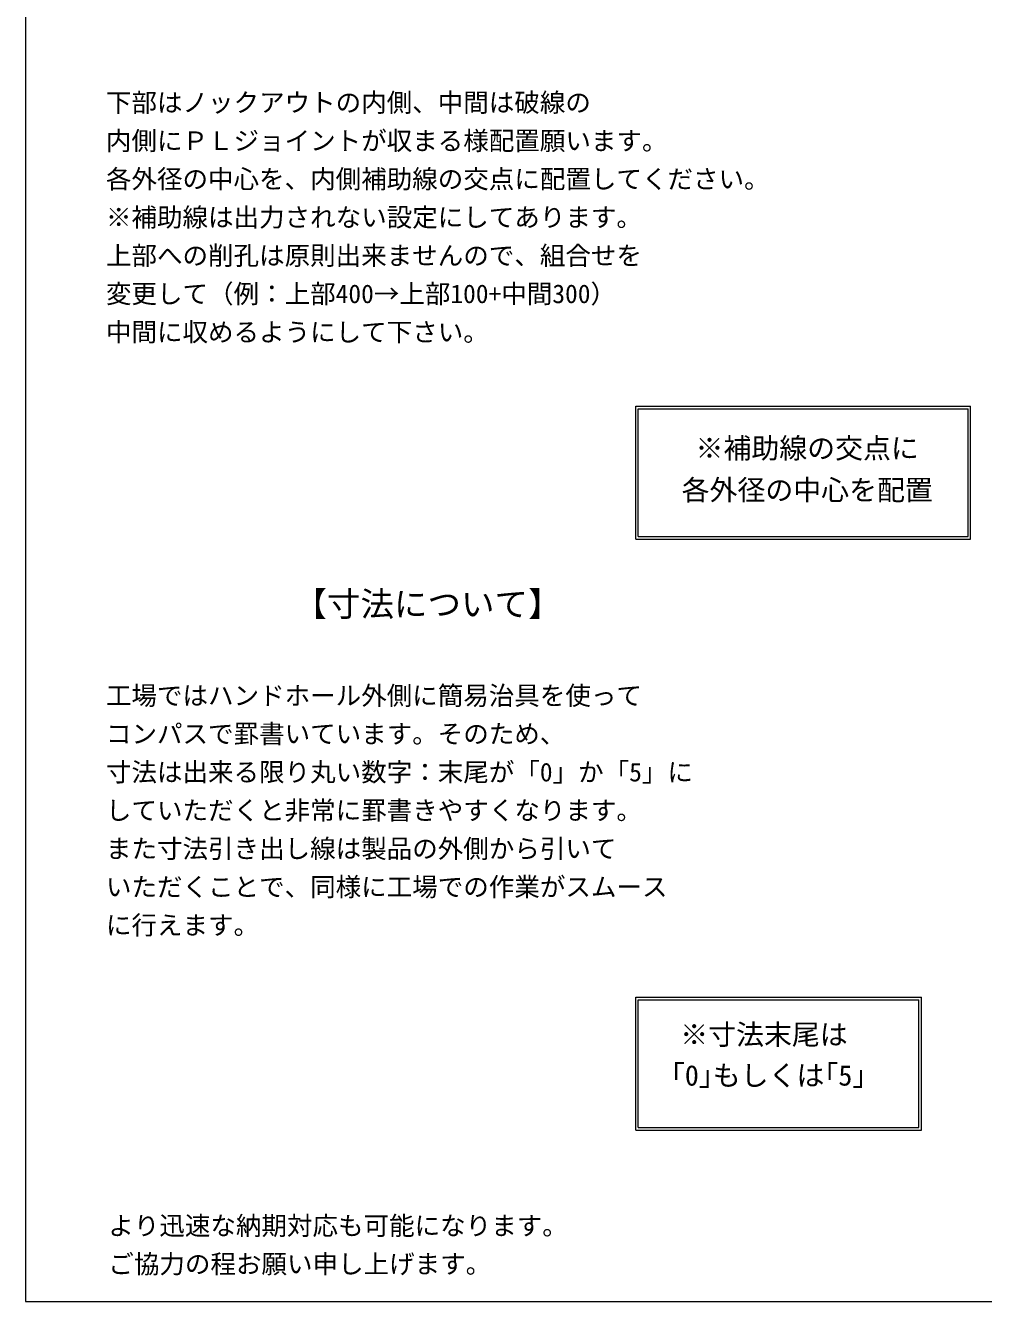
# Model space of a CAD drawing. Units: millimetres, scale not verified. Extents: x -4890 to 18490, y -2291 to 2291.
# Drawn here: x -4890 to -2944, y -1984 to 610 of the extents above; entities that cross this region are included whole.
import ezdxf
from ezdxf.enums import TextEntityAlignment as Align

# ---------------------------------------------------------------- set-up
doc = ezdxf.new("R2010")
doc.units = ezdxf.units.MM
doc.header["$LTSCALE"] = 10
for name, color, linetype, lineweight in [('0-2_waku', 7, 'Continuous', 18), ('0-9_uchigawa', 6, 'Continuous', 18), ('0-E_文字１', 7, 'Continuous', 18)]:
    doc.layers.add(name, color=color, linetype=linetype, lineweight=lineweight)
doc.styles.add('ＭＳ ゴシック', font='')
doc.styles.get('ＭＳ ゴシック').set_extended_font_data('MS Gothic')

msp = doc.modelspace()

# ---------------------------------------------------------------- linework, layer by layer
at = {"layer": '0-2_waku'}
for p, q in [((-4890.06, 2291.39), (-4890.06, -1983.61)), ((-4890.06, -1983.61), (-1830.06, -1983.61)), ((-4890.06, -1983.61), (-1830.06, -1983.61)), ((-4890.06, -1983.61), (-1830.06, -1983.61)), ((-4890.06, -1983.61), (-1830.06, -1983.61))]:
    msp.add_line(p, q, dxfattribs=at)
at = {"layer": '0-9_uchigawa'}
for p, q in [((-3650.52, -434.09), (-3650.52, -164.09)), ((-3650.52, -164.09), (-2970.52, -164.09)), ((-3645.52, -429.09), (-3645.52, -169.09)), ((-3645.52, -169.09), (-2975.52, -169.09)), ((-2975.52, -429.09), (-2975.52, -169.09)), ((-2970.52, -434.09), (-2970.52, -164.09)), ((-3650.52, -434.09), (-2970.52, -434.09)), ((-3645.52, -429.09), (-2975.52, -429.09)), ((-3650.52, -1365.31), (-3070.52, -1365.31)), ((-3650.52, -1635.31), (-3650.52, -1365.31)), ((-3645.52, -1370.31), (-3075.52, -1370.31)), ((-3645.52, -1630.31), (-3645.52, -1370.31)), ((-3075.52, -1630.31), (-3075.52, -1370.31)), ((-3070.52, -1635.31), (-3070.52, -1365.31)), ((-3645.52, -1630.31), (-3075.52, -1630.31)), ((-3650.52, -1635.31), (-3070.52, -1635.31))]:
    msp.add_line(p, q, dxfattribs=at)

# ---------------------------------------------------------------- texts
at = {"layer": '0-E_文字１', "style": 'ＭＳ ゴシック'}
for s, height, p in [('下部はノックアウトの内側、中間は破線の', 38.01, (-4726.76, 422.87)), ('内側にＰＬジョイントが収まる様配置願います。', 38.01, (-4726.76, 345.11)), ('各外径の中心を、内側補助線の交点に配置してください。', 38.01, (-4726.76, 267.35)), ('※補助線は出力されない設定にしてあります。', 38.01, (-4726.76, 189.59)), ('上部への削孔は原則出来ませんので、組合せを', 38.01, (-4726.76, 111.83)), ('変更して（例：上部400→上部100+中間300）', 38.01, (-4726.76, 34.07)), ('中間に収めるようにして下さい。', 38.01, (-4726.76, -43.69)), (' ※補助線の交点に', 41.57, (-3557.47, -282.51)), ('各外径の中心を配置', 41.57, (-3557.47, -367.56)), ('【寸法について】', 49.88, (-4345.71, -605.93)), ('工場ではハンドホール外側に簡易治具を使って', 38.01, (-4726.76, -782.56)), ('コンパスで罫書いています。そのため、', 38.01, (-4726.76, -860.32)), ('寸法は出来る限り丸い数字：末尾が「0」か「5」に', 38.01, (-4726.76, -938.08)), ('していただくと非常に罫書きやすくなります。', 38.01, (-4726.76, -1015.84)), ('また寸法引き出し線は製品の外側から引いて', 38.01, (-4726.76, -1093.6)), ('いただくことで、同様に工場での作業がスムース', 38.01, (-4726.76, -1171.36)), ('に行えます。', 38.01, (-4726.76, -1249.12)), ('※寸法末尾は', 41.57, (-3560.25, -1474.23)), ('「0｣もしくは｢5｣', 41.57, (-3607.48, -1557.38)), ('より迅速な納期対応も可能になります。\u3000', 38.01, (-4721.91, -1860.02)), ('ご協力の程お願い申し上げます。', 38.01, (-4721.91, -1937.78))]:
    msp.add_text(s, height=height, dxfattribs=at).set_placement(p, align=Align.BOTTOM_LEFT)

doc.saveas('drawing.dxf')
